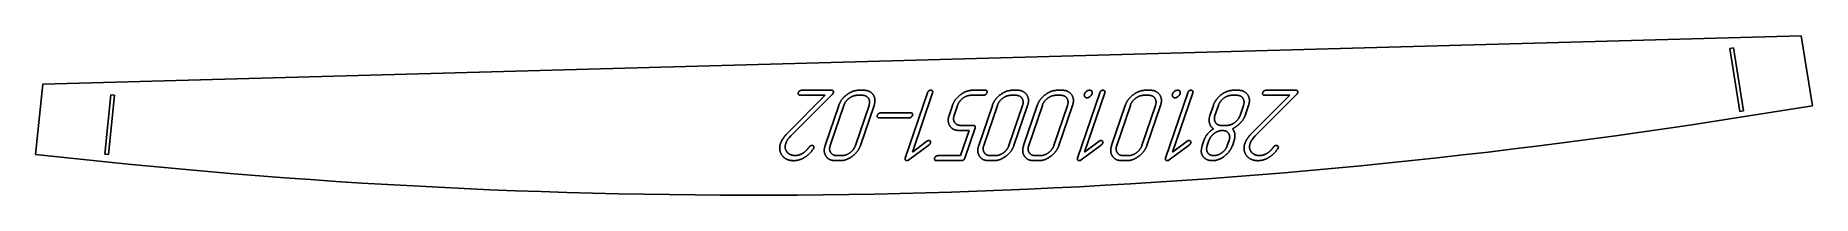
# Model space of a CAD drawing. Header units: millimetres. Extents: x 25 to 527, y 36 to 81.
import ezdxf

# ---------------------------------------------------------------- set-up
doc = ezdxf.new("R2010")
doc.units = ezdxf.units.MM
doc.linetypes.add('K5LT_BASIC', pattern=[0])
doc.layers.add('Engraving', color=7, linetype='Continuous')

msp = doc.modelspace()

# ---------------------------------------------------------------- linework, layer by layer
at = {"color": 143, "linetype": 'K5LT_BASIC', "lineweight": 25, "true_color": 0x33acca}
for p, q in [((26.73, 67.55), (523.71, 81.21)), ((523.71, 81.21), (526.86, 61.46)), ((24.67, 47.66), (26.73, 67.55)), ((526.86, 61.46), (507.11, 58.31)), ((44.57, 45.6), (24.67, 47.66))]:
    msp.add_line(p, q, dxfattribs=at)
msp.add_arc((227.42, 1814.01), 1777.84, 264.09662, 279.05143, dxfattribs=at)
at = {"layer": 'Engraving', "color": 143, "linetype": 'K5LT_BASIC', "lineweight": 25, "true_color": 0x33acca}
for p, q in [((503.54, 77.67), (504.52, 77.82)), ((506.35, 59.84), (503.54, 77.67)), ((504.52, 77.82), (507.34, 59.99)), ((241.2, 65.82), (249.7, 65.82)), ((257.42, 65.82), (258.84, 65.82)), ((289.52, 65.82), (293.09, 65.82)), ((300.81, 65.82), (302.24, 65.82)), ((313.51, 65.82), (314.94, 65.82)), ((338.39, 65.82), (339.81, 65.82)), ((363.26, 65.82), (364.68, 65.82)), ((372.43, 65.82), (380.93, 65.82)), ((44.27, 47.78), (45.98, 64.51)), ((46.97, 64.41), (45.26, 47.67)), ((45.98, 64.51), (46.97, 64.41)), ((237.18, 53.7), (247.88, 64.4)), ((249.92, 64.72), (238.1, 52.91)), ((247.88, 64.4), (240.71, 64.4)), ((247.83, 50.19), (251.7, 61.56)), ((249.26, 50.19), (253.12, 61.56)), ((260.24, 61.56), (256.37, 50.19)), ((256.94, 64.4), (258.36, 64.4)), ((261.66, 61.56), (257.8, 50.19)), ((270.48, 46.64), (276.76, 65.12)), ((278.18, 65.12), (272.48, 48.35)), ((282.86, 58.72), (283.83, 61.56)), ((285.25, 61.56), (284.28, 58.72)), ((292.61, 64.4), (289.04, 64.4)), ((291.22, 50.19), (295.09, 61.56)), ((292.65, 50.19), (296.51, 61.56)), ((303.63, 61.56), (299.76, 50.19)), ((300.33, 64.4), (301.75, 64.4)), ((305.05, 61.56), (301.19, 50.19)), ((303.92, 50.19), (307.79, 61.56)), ((305.35, 50.19), (309.21, 61.56)), ((316.33, 61.56), (312.46, 50.19)), ((313.03, 64.4), (314.45, 64.4)), ((317.75, 61.56), (313.89, 50.19)), ((319.16, 46.64), (325.44, 65.12)), ((326.87, 65.12), (321.17, 48.35)), ((328.79, 50.19), (332.66, 61.56)), ((330.22, 50.19), (334.08, 61.56)), ((341.2, 61.56), (337.34, 50.19)), ((337.9, 64.4), (339.32, 64.4)), ((342.62, 61.56), (338.76, 50.19)), ((344.03, 46.64), (350.31, 65.12)), ((351.74, 65.12), (346.04, 48.35)), ((356.58, 58.72), (357.55, 61.56)), ((358, 58.72), (358.97, 61.56)), ((362.77, 64.4), (364.19, 64.4)), ((366.07, 61.56), (365.1, 58.72)), ((367.49, 61.56), (366.53, 58.72)), ((368.41, 53.7), (379.11, 64.4)), ((381.15, 64.72), (369.34, 52.91)), ((379.11, 64.4), (371.95, 64.4)), ((271.56, 58), (263.03, 58)), ((263.52, 59.43), (272.04, 59.43)), ((286.15, 55.89), (289.71, 55.89)), ((361.3, 55.88), (359.88, 55.88)), ((507.34, 59.99), (506.35, 59.84)), ((237.62, 52.35), (237.23, 51.86)), ((238.1, 52.91), (237.62, 52.35)), ((277.22, 50.41), (271.52, 46.14)), ((272.48, 48.35), (276.56, 51.4)), ((288.52, 54.47), (285.66, 54.47)), ((286.1, 47.35), (288.52, 54.47)), ((290.18, 55.18), (287.28, 46.64)), ((325.9, 50.41), (320.2, 46.14)), ((321.17, 48.35), (325.25, 51.4)), ((350.77, 50.41), (345.07, 46.14)), ((346.04, 48.35), (350.12, 51.4)), ((354.39, 50.18), (354.88, 51.63)), ((355.81, 50.18), (356.3, 51.63)), ((361.99, 51.63), (361.49, 50.18)), ((363.41, 51.62), (362.91, 50.16)), ((368.85, 52.35), (368.47, 51.86)), ((369.34, 52.91), (368.85, 52.35)), ((45.26, 47.67), (44.27, 47.78)), ((244.63, 49.55), (244.51, 49.3)), ((252.08, 45.93), (250.66, 45.93)), ((252.57, 47.35), (251.15, 47.35)), ((286.33, 45.93), (279.22, 45.93)), ((279.71, 47.35), (286.1, 47.35)), ((295.47, 45.93), (294.05, 45.93)), ((295.96, 47.35), (294.54, 47.35)), ((308.17, 45.93), (306.75, 45.93)), ((308.66, 47.35), (307.24, 47.35)), ((333.05, 45.93), (331.62, 45.93)), ((333.53, 47.35), (332.11, 47.35)), ((354.11, 48.53), (354.15, 49.28)), ((354.15, 49.28), (354.24, 49.74)), ((354.24, 49.74), (354.39, 50.18)), ((357.66, 45.93), (357.22, 45.93)), ((358.14, 46), (357.66, 45.93)), ((358.97, 46.21), (358.14, 46)), ((375.87, 49.55), (375.74, 49.3))]:
    msp.add_line(p, q, dxfattribs=at)
for points in [[(240.59, 65.6), (240.33, 65.37), (240.24, 65.11)], [(241.2, 65.82), (240.86, 65.82), (240.59, 65.6)], [(250.12, 65.6), (249.95, 65.82), (249.7, 65.82)], [(250.13, 65.06), (250.23, 65.36), (250.12, 65.6)], [(257.42, 65.82), (255.65, 65.82), (253.97, 64.57)], [(261.37, 64.59), (260.48, 65.82), (258.84, 65.82)], [(277.14, 65.66), (276.87, 65.46), (276.76, 65.12)], [(277.71, 65.83), (277.4, 65.83), (277.14, 65.66)], [(278.15, 65.66), (277.84, 65.83), (277.71, 65.83)], [(278.18, 65.12), (278.31, 65.49), (278.15, 65.66)], [(289.52, 65.82), (287.78, 65.82), (286.1, 64.57)], [(293.55, 65.63), (293.42, 65.82), (293.09, 65.82)], [(293.56, 65.11), (293.66, 65.4), (293.55, 65.63)], [(300.81, 65.82), (299.04, 65.82), (297.36, 64.57)], [(304.77, 64.59), (303.87, 65.82), (302.24, 65.82)], [(313.51, 65.82), (311.74, 65.82), (310.06, 64.57)], [(317.47, 64.59), (316.57, 65.82), (314.94, 65.82)], [(321.64, 65.48), (321.25, 65.14), (321.12, 64.76)], [(322.55, 65.82), (322.03, 65.82), (321.64, 65.48)], [(323.23, 65.53), (323.04, 65.82), (322.55, 65.82)], [(323.25, 64.76), (323.4, 65.19), (323.23, 65.53)], [(325.82, 65.66), (325.56, 65.46), (325.44, 65.12)], [(326.4, 65.83), (326.08, 65.83), (325.82, 65.66)], [(326.84, 65.66), (326.52, 65.83), (326.4, 65.83)], [(326.87, 65.12), (326.99, 65.49), (326.84, 65.66)], [(338.39, 65.82), (336.61, 65.82), (334.93, 64.57)], [(342.34, 64.59), (341.44, 65.82), (339.81, 65.82)], [(346.51, 65.48), (346.12, 65.14), (345.99, 64.76)], [(347.42, 65.82), (346.91, 65.82), (346.51, 65.48)], [(348.1, 65.53), (347.91, 65.82), (347.42, 65.82)], [(348.12, 64.76), (348.27, 65.19), (348.1, 65.53)], [(350.7, 65.66), (350.43, 65.46), (350.31, 65.12)], [(351.27, 65.83), (350.95, 65.83), (350.7, 65.66)], [(351.71, 65.66), (351.39, 65.83), (351.27, 65.83)], [(351.74, 65.12), (351.86, 65.49), (351.71, 65.66)], [(363.26, 65.82), (361.48, 65.82), (359.81, 64.58)], [(367.21, 64.59), (366.31, 65.82), (364.68, 65.82)], [(371.83, 65.6), (371.57, 65.37), (371.48, 65.11)], [(372.43, 65.82), (372.09, 65.82), (371.83, 65.6)], [(381.35, 65.6), (381.18, 65.82), (380.93, 65.82)], [(381.36, 65.06), (381.47, 65.36), (381.35, 65.6)], [(240.24, 65.11), (240.16, 64.86), (240.31, 64.63)], [(240.31, 64.63), (240.46, 64.4), (240.71, 64.4)], [(249.92, 64.72), (250.06, 64.86), (250.13, 65.06)], [(253.97, 64.57), (252.29, 63.31), (251.7, 61.56)], [(254.66, 63.59), (253.53, 62.78), (253.12, 61.56)], [(256.94, 64.4), (255.79, 64.4), (254.66, 63.59)], [(260.05, 63.56), (259.48, 64.4), (258.36, 64.4)], [(260.24, 61.56), (260.63, 62.71), (260.05, 63.56)], [(261.66, 61.56), (262.27, 63.35), (261.37, 64.59)], [(286.1, 64.57), (284.42, 63.31), (283.83, 61.56)], [(285.25, 61.56), (285.66, 62.75), (286.76, 63.58)], [(286.76, 63.58), (287.86, 64.4), (289.04, 64.4)], [(292.61, 64.4), (292.96, 64.4), (293.23, 64.68)], [(293.23, 64.68), (293.51, 64.96), (293.56, 65.11)], [(297.36, 64.57), (295.68, 63.31), (295.09, 61.56)], [(298.05, 63.59), (296.93, 62.78), (296.51, 61.56)], [(300.33, 64.4), (299.18, 64.4), (298.05, 63.59)], [(303.45, 63.56), (302.87, 64.4), (301.75, 64.4)], [(303.63, 61.56), (304.02, 62.71), (303.45, 63.56)], [(305.05, 61.56), (305.66, 63.35), (304.77, 64.59)], [(310.06, 64.57), (308.38, 63.31), (307.79, 61.56)], [(310.75, 63.59), (309.63, 62.78), (309.21, 61.56)], [(313.03, 64.4), (311.88, 64.4), (310.75, 63.59)], [(316.15, 63.56), (315.57, 64.4), (314.45, 64.4)], [(316.33, 61.56), (316.72, 62.71), (316.15, 63.56)], [(317.75, 61.56), (318.36, 63.35), (317.47, 64.59)], [(321.12, 64.76), (320.99, 64.38), (321.21, 64.03)], [(321.21, 64.03), (321.44, 63.69), (321.82, 63.69)], [(321.82, 63.69), (322.35, 63.69), (322.76, 64.11)], [(322.76, 64.11), (323.17, 64.52), (323.25, 64.76)], [(334.93, 64.57), (333.25, 63.31), (332.66, 61.56)], [(335.62, 63.59), (334.5, 62.78), (334.08, 61.56)], [(337.9, 64.4), (336.75, 64.4), (335.62, 63.59)], [(341.02, 63.56), (340.45, 64.4), (339.32, 64.4)], [(341.2, 61.56), (341.59, 62.71), (341.02, 63.56)], [(342.62, 61.56), (343.23, 63.35), (342.34, 64.59)], [(345.99, 64.76), (345.86, 64.38), (346.08, 64.03)], [(346.08, 64.03), (346.31, 63.69), (346.69, 63.69)], [(346.69, 63.69), (347.22, 63.69), (347.63, 64.11)], [(347.63, 64.11), (348.04, 64.52), (348.12, 64.76)], [(359.81, 64.58), (358.15, 63.34), (357.55, 61.56)], [(360.48, 63.58), (359.37, 62.75), (358.97, 61.56)], [(362.77, 64.4), (361.58, 64.4), (360.48, 63.58)], [(365.89, 63.56), (365.32, 64.4), (364.19, 64.4)], [(366.07, 61.56), (366.46, 62.71), (365.89, 63.56)], [(367.49, 61.56), (368.1, 63.35), (367.21, 64.59)], [(371.48, 65.11), (371.39, 64.86), (371.54, 64.63)], [(371.54, 64.63), (371.69, 64.4), (371.95, 64.4)], [(381.15, 64.72), (381.3, 64.86), (381.36, 65.06)], [(262.57, 58.72), (262.48, 58.46), (262.63, 58.23)], [(262.91, 59.2), (262.65, 58.97), (262.57, 58.72)], [(262.63, 58.23), (262.78, 58), (263.03, 58)], [(263.52, 59.43), (263.18, 59.43), (262.91, 59.2)], [(271.56, 58), (271.92, 58), (272.19, 58.28)], [(272.5, 59.23), (272.37, 59.43), (272.04, 59.43)], [(272.19, 58.28), (272.46, 58.56), (272.51, 58.72)], [(272.51, 58.72), (272.61, 59), (272.5, 59.23)], [(282.86, 58.72), (282.27, 56.97), (283.09, 55.72)], [(283.09, 55.72), (283.92, 54.47), (285.66, 54.47)], [(284.43, 56.72), (283.88, 57.54), (284.28, 58.72)], [(286.15, 55.89), (284.97, 55.89), (284.43, 56.72)], [(290.18, 55.18), (290.43, 55.89), (289.71, 55.89)], [(356.58, 58.72), (356.17, 57.53), (356.47, 56.47)], [(356.47, 56.47), (356.77, 55.41), (357.58, 54.94)], [(358, 58.72), (357.6, 57.54), (358.14, 56.71)], [(358.14, 56.71), (358.67, 55.88), (359.88, 55.88)], [(361.3, 55.88), (362.48, 55.88), (363.59, 56.71)], [(362.95, 54.94), (364.29, 55.64), (365.22, 56.63)], [(363.59, 56.71), (364.7, 57.54), (365.1, 58.72)], [(365.22, 56.63), (366.16, 57.63), (366.53, 58.72)], [(235.24, 50.81), (234.55, 48.77), (235.73, 47.31)], [(235.92, 52.17), (235.48, 51.5), (235.24, 50.81)], [(237.18, 53.7), (236.36, 52.84), (235.92, 52.17)], [(237.05, 48.38), (236.22, 49.37), (236.71, 50.81)], [(236.71, 50.81), (236.89, 51.35), (237.23, 51.86)], [(244.13, 50.25), (243.88, 50.21), (243.69, 50.12)], [(244.59, 50.06), (244.43, 50.25), (244.13, 50.25)], [(277.12, 51.61), (276.85, 51.61), (276.56, 51.4)], [(277.56, 51.4), (277.42, 51.61), (277.12, 51.61)], [(277.22, 50.41), (277.56, 50.78), (277.6, 50.89)], [(277.6, 50.89), (277.7, 51.19), (277.56, 51.4)], [(325.8, 51.61), (325.53, 51.61), (325.25, 51.4)], [(326.24, 51.4), (326.1, 51.61), (325.8, 51.61)], [(325.9, 50.41), (326.24, 50.78), (326.28, 50.89)], [(326.28, 50.89), (326.38, 51.19), (326.24, 51.4)], [(350.67, 51.61), (350.4, 51.61), (350.12, 51.4)], [(351.11, 51.4), (350.97, 51.61), (350.67, 51.61)], [(350.77, 50.41), (351.11, 50.78), (351.15, 50.89)], [(351.15, 50.89), (351.25, 51.19), (351.11, 51.4)], [(355.89, 53.47), (355.23, 52.66), (354.88, 51.63)], [(357.58, 54.94), (356.56, 54.27), (355.89, 53.47)], [(357.84, 53.65), (356.71, 52.84), (356.3, 51.63)], [(360.12, 54.46), (358.97, 54.46), (357.84, 53.65)], [(361.84, 53.63), (361.3, 54.46), (360.12, 54.46)], [(361.99, 51.63), (362.39, 52.81), (361.84, 53.63)], [(363.61, 53.49), (363.48, 54.34), (362.95, 54.94)], [(363.41, 51.62), (363.75, 52.63), (363.61, 53.49)], [(366.47, 50.81), (365.78, 48.77), (366.96, 47.31)], [(367.15, 52.17), (366.71, 51.5), (366.47, 50.81)], [(368.41, 53.7), (367.59, 52.84), (367.15, 52.17)], [(368.28, 48.38), (367.45, 49.37), (367.94, 50.81)], [(367.94, 50.81), (368.12, 51.35), (368.47, 51.86)], [(375.37, 50.25), (375.11, 50.21), (374.92, 50.12)], [(375.82, 50.06), (375.66, 50.25), (375.37, 50.25)], [(235.73, 47.31), (236.86, 45.92), (238.89, 45.92)], [(238, 47.64), (237.4, 47.92), (237.05, 48.38)], [(239.32, 47.37), (238.61, 47.37), (238, 47.64)], [(238.89, 45.92), (240.37, 45.92), (241.76, 46.7)], [(241.33, 47.91), (240.3, 47.37), (239.32, 47.37)], [(243.33, 49.78), (242.36, 48.46), (241.33, 47.91)], [(241.76, 46.7), (243.32, 47.57), (244.51, 49.3)], [(243.69, 50.12), (243.5, 50.01), (243.33, 49.78)], [(244.63, 49.55), (244.74, 49.87), (244.59, 50.06)], [(247.83, 50.19), (247.23, 48.42), (248.07, 47.17)], [(248.07, 47.17), (248.91, 45.93), (250.66, 45.93)], [(249.26, 50.19), (248.86, 49.03), (249.41, 48.19)], [(249.41, 48.19), (249.97, 47.35), (251.15, 47.35)], [(252.08, 45.93), (253.87, 45.93), (255.55, 47.21)], [(252.57, 47.35), (253.75, 47.35), (254.86, 48.18)], [(254.86, 48.18), (255.97, 49.01), (256.37, 50.19)], [(255.55, 47.21), (257.22, 48.49), (257.8, 50.19)], [(270.48, 46.64), (270.37, 46.33), (270.53, 46.13)], [(270.53, 46.13), (270.68, 45.94), (270.97, 45.94)], [(270.97, 45.94), (271.25, 45.94), (271.52, 46.14)], [(278.76, 46.64), (278.67, 46.38), (278.82, 46.16)], [(279.11, 47.12), (278.84, 46.9), (278.76, 46.64)], [(278.82, 46.16), (278.97, 45.93), (279.22, 45.93)], [(279.71, 47.35), (279.37, 47.35), (279.11, 47.12)], [(286.33, 45.93), (287.04, 45.93), (287.28, 46.64)], [(291.22, 50.19), (290.62, 48.42), (291.46, 47.17)], [(291.46, 47.17), (292.3, 45.93), (294.05, 45.93)], [(292.65, 50.19), (292.25, 49.03), (292.8, 48.19)], [(292.8, 48.19), (293.36, 47.35), (294.54, 47.35)], [(295.47, 45.93), (297.27, 45.93), (298.94, 47.21)], [(295.96, 47.35), (297.14, 47.35), (298.25, 48.18)], [(298.25, 48.18), (299.36, 49.01), (299.76, 50.19)], [(298.94, 47.21), (300.61, 48.49), (301.19, 50.19)], [(303.92, 50.19), (303.32, 48.42), (304.16, 47.17)], [(304.16, 47.17), (305, 45.93), (306.75, 45.93)], [(305.35, 50.19), (304.95, 49.03), (305.5, 48.19)], [(305.5, 48.19), (306.06, 47.35), (307.24, 47.35)], [(308.17, 45.93), (309.97, 45.93), (311.64, 47.21)], [(308.66, 47.35), (309.84, 47.35), (310.95, 48.18)], [(310.95, 48.18), (312.06, 49.01), (312.46, 50.19)], [(311.64, 47.21), (313.31, 48.49), (313.89, 50.19)], [(319.16, 46.64), (319.06, 46.33), (319.21, 46.13)], [(319.21, 46.13), (319.37, 45.94), (319.65, 45.94)], [(319.65, 45.94), (319.94, 45.94), (320.2, 46.14)], [(328.79, 50.19), (328.19, 48.42), (329.03, 47.17)], [(329.03, 47.17), (329.88, 45.93), (331.62, 45.93)], [(330.22, 50.19), (329.82, 49.03), (330.38, 48.19)], [(330.38, 48.19), (330.93, 47.35), (332.11, 47.35)], [(333.05, 45.93), (334.84, 45.93), (336.51, 47.21)], [(333.53, 47.35), (334.71, 47.35), (335.82, 48.18)], [(335.82, 48.18), (336.93, 49.01), (337.34, 50.19)], [(336.51, 47.21), (338.18, 48.49), (338.76, 50.19)], [(344.03, 46.64), (343.93, 46.33), (344.08, 46.13)], [(344.08, 46.13), (344.24, 45.94), (344.52, 45.94)], [(344.52, 45.94), (344.81, 45.94), (345.07, 46.14)], [(354.11, 48.53), (354.17, 47.76), (354.59, 47.16)], [(354.59, 47.16), (355.46, 45.93), (357.22, 45.93)], [(355.81, 50.18), (355.41, 49), (355.95, 48.18)], [(355.95, 48.18), (356.5, 47.35), (357.68, 47.35)], [(357.68, 47.35), (358.86, 47.35), (359.97, 48.17)], [(358.97, 46.21), (359.81, 46.53), (360.65, 47.15)], [(359.97, 48.17), (361.09, 48.99), (361.49, 50.18)], [(360.65, 47.15), (362.35, 48.52), (362.91, 50.16)], [(366.96, 47.31), (368.1, 45.92), (370.13, 45.92)], [(369.24, 47.64), (368.64, 47.92), (368.28, 48.38)], [(370.55, 47.37), (369.84, 47.37), (369.24, 47.64)], [(370.13, 45.92), (371.61, 45.92), (372.99, 46.7)], [(372.56, 47.91), (371.53, 47.37), (370.55, 47.37)], [(374.57, 49.78), (373.59, 48.46), (372.56, 47.91)], [(372.99, 46.7), (374.55, 47.57), (375.74, 49.3)], [(374.92, 50.12), (374.73, 50.01), (374.57, 49.78)], [(375.87, 49.55), (375.97, 49.87), (375.82, 50.06)]]:
    msp.add_open_spline(points, degree=2, dxfattribs=at)

doc.saveas('drawing.dxf')
